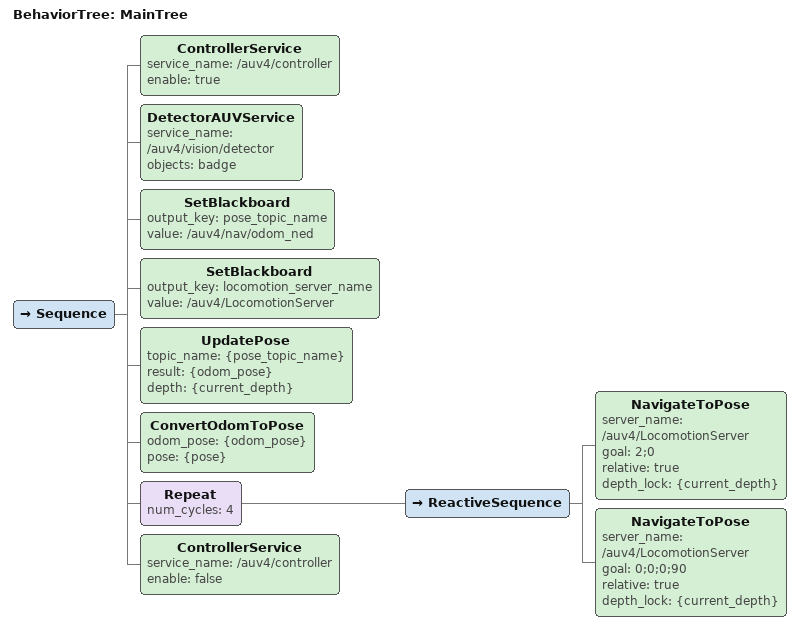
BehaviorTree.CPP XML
<root main_tree_to_execute="MainTree">
  <include ros_pkg="bt_mission_planner" path="behavior_trees/navigate2d.xml"/>

  <BehaviorTree ID="MainTree">
    <Sequence>
      <ControllerService service_name="/auv4/controller" enable="true"/>
      <DetectorAUVService service_name="/auv4/vision/detector" objects="badge"/>

      <SetBlackboard output_key="pose_topic_name" value="/auv4/nav/odom_ned"/>
      <SetBlackboard output_key="locomotion_server_name" value="/auv4/LocomotionServer" />

      <UpdatePose topic_name="{pose_topic_name}" result="{odom_pose}" depth="{current_depth}"/>
      <ConvertOdomToPose odom_pose="{odom_pose}" pose="{pose}" />

      <Repeat num_cycles="4">
        <ReactiveSequence>
          <NavigateToPose server_name="/auv4/LocomotionServer" goal="2;0" relative="true" depth_lock="{current_depth}"/>
          <NavigateToPose server_name="/auv4/LocomotionServer" goal="0;0;0;90" relative="true" depth_lock="{current_depth}"/>
        </ReactiveSequence>
      </Repeat>
      <ControllerService service_name="/auv4/controller" enable="false" />
    </Sequence>
  </BehaviorTree>

</root>
